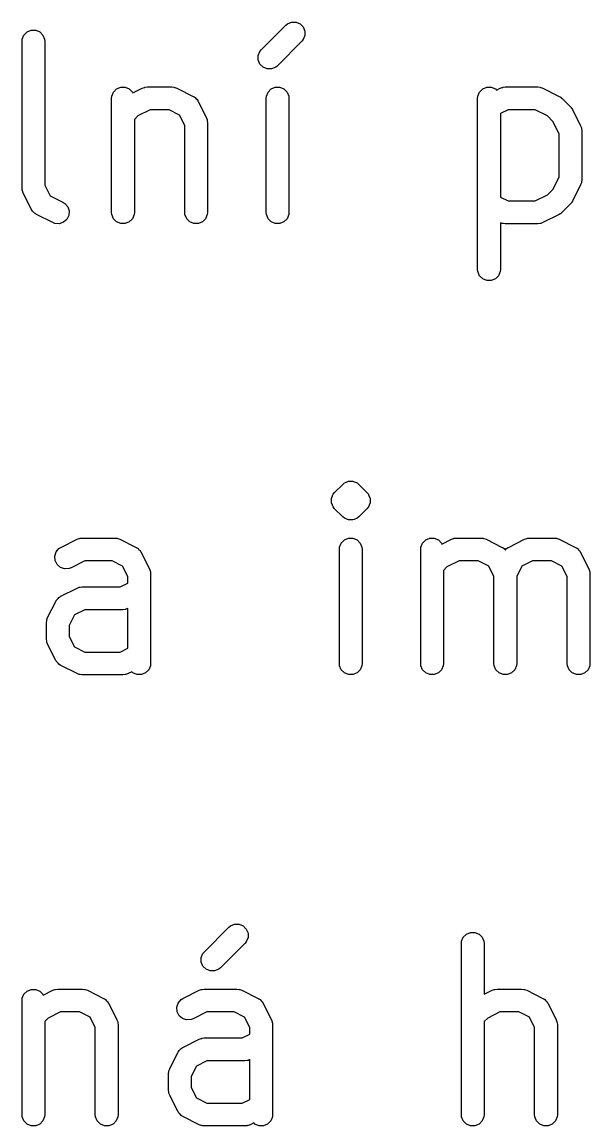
# Model space of a CAD drawing. Header units: inches. Extents: x -2.6 to 7.6, y 0.3 to 5.2.
# Drawn here: x 6.2856 to 6.4819, y 4.293 to 4.6743 of the extents above; entities that cross this region are included whole.
import ezdxf

# ---------------------------------------------------------------- set-up
doc = ezdxf.new("R2010")
doc.units = ezdxf.units.IN
doc.header["$MEASUREMENT"] = 0
doc.layers.add('BLACK', color=250, linetype='CONTINUOUS')

msp = doc.modelspace()

# ---------------------------------------------------------------- linework, layer by layer
at = {"layer": 'BLACK', "linetype": 'CONTINUOUS'}
for p, q in [((6.3773, 4.67368), (6.37872, 4.67427)), ((6.37872, 4.67427), (6.38026, 4.67427)), ((6.38026, 4.67427), (6.38168, 4.67368)), ((6.28623, 4.66978), (6.28731, 4.67087)), ((6.28731, 4.67087), (6.28873, 4.67146)), ((6.28873, 4.67146), (6.29027, 4.67146)), ((6.29027, 4.67146), (6.29169, 4.67087)), ((6.29169, 4.67087), (6.29277, 4.66978)), ((6.36827, 4.66476), (6.3767, 4.67319)), ((6.3767, 4.67319), (6.3773, 4.67368)), ((6.38168, 4.67368), (6.38276, 4.6726)), ((6.38276, 4.6726), (6.38335, 4.67118)), ((6.38335, 4.67118), (6.38335, 4.66964)), ((6.28556, 4.6676), (6.28564, 4.66837)), ((6.28556, 4.61698), (6.28556, 4.6676)), ((6.28564, 4.66837), (6.28623, 4.66978)), ((6.29277, 4.66978), (6.29336, 4.66837)), ((6.29336, 4.66837), (6.29344, 4.6676)), ((6.29344, 4.6676), (6.29344, 4.61791)), ((6.38227, 4.66763), (6.37384, 4.65919)), ((6.38276, 4.66822), (6.38227, 4.66763)), ((6.38335, 4.66964), (6.38276, 4.66822)), ((6.36719, 4.66274), (6.36778, 4.66416)), ((6.36719, 4.6612), (6.36719, 4.66274)), ((6.36778, 4.66416), (6.36827, 4.66476)), ((6.36778, 4.65979), (6.36719, 4.6612)), ((6.36886, 4.6587), (6.36778, 4.65979)), ((6.37384, 4.65919), (6.37324, 4.6587)), ((6.37028, 4.65811), (6.36886, 4.6587)), ((6.37182, 4.65811), (6.37028, 4.65811)), ((6.37324, 4.6587), (6.37182, 4.65811)), ((6.31716, 4.6501), (6.31825, 4.65119)), ((6.31825, 4.65119), (6.31967, 4.65177)), ((6.31967, 4.65177), (6.3212, 4.65177)), ((6.3212, 4.65177), (6.32262, 4.65119)), ((6.32262, 4.65119), (6.32371, 4.6501)), ((6.32383, 4.6498), (6.32711, 4.65143)), ((6.32711, 4.65143), (6.32783, 4.65171)), ((6.32783, 4.65171), (6.32797, 4.65172)), ((6.32797, 4.65172), (6.3281, 4.65177)), ((6.3281, 4.65177), (6.32887, 4.65185)), ((6.32887, 4.65185), (6.33731, 4.65185)), ((6.33731, 4.65185), (6.33807, 4.65177)), ((6.33807, 4.65177), (6.3382, 4.65172)), ((6.3382, 4.65172), (6.33835, 4.65171)), ((6.33835, 4.65171), (6.33907, 4.65143)), ((6.33907, 4.65143), (6.34469, 4.64862)), ((6.37059, 4.6501), (6.37168, 4.65119)), ((6.37168, 4.65119), (6.3731, 4.65177)), ((6.3731, 4.65177), (6.37463, 4.65177)), ((6.37463, 4.65177), (6.37605, 4.65119)), ((6.37605, 4.65119), (6.37714, 4.6501)), ((6.44371, 4.6501), (6.44479, 4.65119)), ((6.44479, 4.65119), (6.44621, 4.65177)), ((6.44621, 4.65177), (6.44775, 4.65177)), ((6.44775, 4.65177), (6.44917, 4.65119)), ((6.44917, 4.65119), (6.44956, 4.65079)), ((6.44956, 4.65079), (6.45084, 4.65143)), ((6.45084, 4.65143), (6.45156, 4.65171)), ((6.45156, 4.65171), (6.45171, 4.65172)), ((6.45171, 4.65172), (6.45184, 4.65177)), ((6.45184, 4.65177), (6.4526, 4.65185)), ((6.4526, 4.65185), (6.46385, 4.65185)), ((6.46385, 4.65185), (6.46462, 4.65177)), ((6.46462, 4.65177), (6.46475, 4.65172)), ((6.46475, 4.65172), (6.46489, 4.65171)), ((6.46489, 4.65171), (6.46561, 4.65143)), ((6.46561, 4.65143), (6.47124, 4.64862)), ((6.3165, 4.64791), (6.31657, 4.64868)), ((6.3165, 4.60854), (6.3165, 4.64791)), ((6.31657, 4.64868), (6.31716, 4.6501)), ((6.32371, 4.6501), (6.32383, 4.6498)), ((6.34469, 4.64862), (6.34482, 4.64854)), ((6.34482, 4.64854), (6.34488, 4.64852)), ((6.34488, 4.64852), (6.34496, 4.64846)), ((6.34496, 4.64846), (6.34534, 4.64821)), ((6.34534, 4.64821), (6.34567, 4.64784)), ((6.34567, 4.64784), (6.34604, 4.64751)), ((6.34604, 4.64751), (6.34629, 4.64713)), ((6.36993, 4.64791), (6.37, 4.64868)), ((6.36993, 4.60854), (6.36993, 4.64791)), ((6.37, 4.64868), (6.37059, 4.6501)), ((6.37714, 4.6501), (6.37773, 4.64868)), ((6.37773, 4.64868), (6.3778, 4.64791)), ((6.3778, 4.64791), (6.3778, 4.60854)), ((6.44304, 4.64791), (6.44312, 4.64868)), ((6.44304, 4.58886), (6.44304, 4.64791)), ((6.44312, 4.64868), (6.44371, 4.6501)), ((6.47124, 4.64862), (6.47157, 4.64841)), ((6.47157, 4.64841), (6.47166, 4.64837)), ((6.47166, 4.64837), (6.47177, 4.64828)), ((6.47177, 4.64828), (6.47189, 4.64821)), ((6.47189, 4.64821), (6.47196, 4.64813)), ((6.47196, 4.64813), (6.47226, 4.64788)), ((6.47226, 4.64788), (6.47507, 4.64507)), ((6.3298, 4.64398), (6.32558, 4.64186)), ((6.33638, 4.64398), (6.3298, 4.64398)), ((6.34, 4.64217), (6.33638, 4.64398)), ((6.34629, 4.64713), (6.34635, 4.64705)), ((6.34635, 4.64705), (6.34637, 4.64699)), ((6.34637, 4.64699), (6.34645, 4.64686)), ((6.34645, 4.64686), (6.34926, 4.64124)), ((6.45353, 4.64398), (6.45092, 4.64267)), ((6.46292, 4.64398), (6.45353, 4.64398)), ((6.46714, 4.64186), (6.46292, 4.64398)), ((6.47507, 4.64507), (6.47532, 4.64477)), ((6.47532, 4.64477), (6.4754, 4.6447)), ((6.4754, 4.6447), (6.47547, 4.64458)), ((6.47547, 4.64458), (6.47556, 4.64448)), ((6.47556, 4.64448), (6.4756, 4.64438)), ((6.4756, 4.64438), (6.47581, 4.64405)), ((6.47581, 4.64405), (6.47862, 4.63842)), ((6.32558, 4.64186), (6.32437, 4.64066)), ((6.32437, 4.64066), (6.32437, 4.60854)), ((6.34181, 4.63855), (6.34, 4.64217)), ((6.34926, 4.64124), (6.34954, 4.64052)), ((6.34954, 4.64052), (6.34955, 4.64037)), ((6.34955, 4.64037), (6.3496, 4.64024)), ((6.3496, 4.64024), (6.34968, 4.63948)), ((6.45092, 4.64267), (6.45092, 4.61379)), ((6.46905, 4.63996), (6.46714, 4.64186)), ((6.47116, 4.63573), (6.46905, 4.63996)), ((6.34181, 4.60854), (6.34181, 4.63855)), ((6.34968, 4.63948), (6.34968, 4.60854)), ((6.47862, 4.63842), (6.4789, 4.6377)), ((6.4789, 4.6377), (6.47891, 4.63756)), ((6.47891, 4.63756), (6.47896, 4.63743)), ((6.47896, 4.63743), (6.47904, 4.63666)), ((6.47904, 4.63666), (6.47904, 4.61979)), ((6.47116, 4.62072), (6.47116, 4.63573)), ((6.46905, 4.6165), (6.47116, 4.62072)), ((6.28564, 4.61621), (6.28556, 4.61698)), ((6.29344, 4.61791), (6.29525, 4.61429)), ((6.47862, 4.61803), (6.47581, 4.61241)), ((6.4789, 4.61875), (6.47862, 4.61803)), ((6.47891, 4.61889), (6.4789, 4.61875)), ((6.47896, 4.61902), (6.47891, 4.61889)), ((6.47904, 4.61979), (6.47896, 4.61902)), ((6.28569, 4.61608), (6.28564, 4.61621)), ((6.2857, 4.61594), (6.28569, 4.61608)), ((6.28598, 4.61522), (6.2857, 4.61594)), ((6.28879, 4.60959), (6.28598, 4.61522)), ((6.29525, 4.61429), (6.2997, 4.61206)), ((6.45092, 4.61379), (6.45353, 4.61248)), ((6.46292, 4.61248), (6.46714, 4.61459)), ((6.46714, 4.61459), (6.46905, 4.6165)), ((6.28887, 4.60947), (6.28879, 4.60959)), ((6.28889, 4.6094), (6.28887, 4.60947)), ((6.28896, 4.60933), (6.28889, 4.6094)), ((6.2892, 4.60894), (6.28896, 4.60933)), ((6.2997, 4.61206), (6.30035, 4.61165)), ((6.30035, 4.61165), (6.30136, 4.61049)), ((6.30136, 4.61049), (6.30184, 4.60903)), ((6.45353, 4.61248), (6.46292, 4.61248)), ((6.47507, 4.61138), (6.47226, 4.60857)), ((6.47532, 4.61168), (6.47507, 4.61138)), ((6.4754, 4.61175), (6.47532, 4.61168)), ((6.47547, 4.61187), (6.4754, 4.61175)), ((6.47556, 4.61198), (6.47547, 4.61187)), ((6.4756, 4.61208), (6.47556, 4.61198)), ((6.47581, 4.61241), (6.4756, 4.61208)), ((6.28957, 4.60862), (6.2892, 4.60894)), ((6.2899, 4.60824), (6.28957, 4.60862)), ((6.29029, 4.608), (6.2899, 4.60824)), ((6.29036, 4.60793), (6.29029, 4.608)), ((6.29042, 4.60791), (6.29036, 4.60793)), ((6.29055, 4.60783), (6.29042, 4.60791)), ((6.29618, 4.60502), (6.29055, 4.60783)), ((6.30105, 4.60613), (6.29989, 4.60512)), ((6.30173, 4.6075), (6.30105, 4.60613)), ((6.30184, 4.60903), (6.30173, 4.6075)), ((6.31657, 4.60777), (6.3165, 4.60854)), ((6.31716, 4.60635), (6.31657, 4.60777)), ((6.31825, 4.60527), (6.31716, 4.60635)), ((6.32371, 4.60635), (6.32262, 4.60527)), ((6.32429, 4.60777), (6.32371, 4.60635)), ((6.32437, 4.60854), (6.32429, 4.60777)), ((6.34188, 4.60777), (6.34181, 4.60854)), ((6.34247, 4.60635), (6.34188, 4.60777)), ((6.34356, 4.60527), (6.34247, 4.60635)), ((6.34902, 4.60635), (6.34793, 4.60527)), ((6.3496, 4.60777), (6.34902, 4.60635)), ((6.34968, 4.60854), (6.3496, 4.60777)), ((6.37, 4.60777), (6.36993, 4.60854)), ((6.37059, 4.60635), (6.37, 4.60777)), ((6.37168, 4.60527), (6.37059, 4.60635)), ((6.37714, 4.60635), (6.37605, 4.60527)), ((6.37773, 4.60777), (6.37714, 4.60635)), ((6.3778, 4.60854), (6.37773, 4.60777)), ((6.47124, 4.60783), (6.46561, 4.60502)), ((6.47157, 4.60804), (6.47124, 4.60783)), ((6.47166, 4.60808), (6.47157, 4.60804)), ((6.47177, 4.60817), (6.47166, 4.60808)), ((6.47189, 4.60824), (6.47177, 4.60817)), ((6.47196, 4.60832), (6.47189, 4.60824)), ((6.47226, 4.60857), (6.47196, 4.60832)), ((6.2969, 4.60474), (6.29618, 4.60502)), ((6.29843, 4.60464), (6.2969, 4.60474)), ((6.29989, 4.60512), (6.29843, 4.60464)), ((6.31967, 4.60468), (6.31825, 4.60527)), ((6.3212, 4.60468), (6.31967, 4.60468)), ((6.32262, 4.60527), (6.3212, 4.60468)), ((6.34497, 4.60468), (6.34356, 4.60527)), ((6.34651, 4.60468), (6.34497, 4.60468)), ((6.34793, 4.60527), (6.34651, 4.60468)), ((6.3731, 4.60468), (6.37168, 4.60527)), ((6.37463, 4.60468), (6.3731, 4.60468)), ((6.37605, 4.60527), (6.37463, 4.60468)), ((6.45156, 4.60474), (6.45092, 4.60499)), ((6.45092, 4.60499), (6.45092, 4.58886)), ((6.45171, 4.60473), (6.45156, 4.60474)), ((6.45184, 4.60468), (6.45171, 4.60473)), ((6.4526, 4.60461), (6.45184, 4.60468)), ((6.46385, 4.60461), (6.4526, 4.60461)), ((6.46462, 4.60468), (6.46385, 4.60461)), ((6.46475, 4.60473), (6.46462, 4.60468)), ((6.46489, 4.60474), (6.46475, 4.60473)), ((6.46561, 4.60502), (6.46489, 4.60474)), ((6.44312, 4.58809), (6.44304, 4.58886)), ((6.44371, 4.58667), (6.44312, 4.58809)), ((6.44479, 4.58558), (6.44371, 4.58667)), ((6.45025, 4.58667), (6.44917, 4.58558)), ((6.45084, 4.58809), (6.45025, 4.58667)), ((6.45092, 4.58886), (6.45084, 4.58809)), ((6.44621, 4.585), (6.44479, 4.58558)), ((6.44775, 4.585), (6.44621, 4.585)), ((6.44917, 4.58558), (6.44775, 4.585)), ((6.39358, 4.51178), (6.39639, 4.51459)), ((6.39639, 4.51459), (6.39699, 4.51508)), ((6.39699, 4.51508), (6.39757, 4.51533)), ((6.39757, 4.51533), (6.39841, 4.51567)), ((6.39841, 4.51567), (6.39994, 4.51567)), ((6.39994, 4.51567), (6.40036, 4.5155)), ((6.40036, 4.5155), (6.40136, 4.51508)), ((6.40136, 4.51508), (6.40136, 4.51508)), ((6.40136, 4.51508), (6.40196, 4.51459)), ((6.40196, 4.51459), (6.40477, 4.51178)), ((6.3925, 4.50977), (6.39303, 4.51104)), ((6.39303, 4.51104), (6.39309, 4.51119)), ((6.39309, 4.51119), (6.39358, 4.51178)), ((6.40477, 4.51178), (6.40526, 4.51119)), ((6.40526, 4.51119), (6.40526, 4.51119)), ((6.40526, 4.51119), (6.40532, 4.51104)), ((6.40532, 4.51104), (6.40585, 4.50977)), ((6.3925, 4.50823), (6.3925, 4.50977)), ((6.39284, 4.5074), (6.3925, 4.50823)), ((6.39309, 4.50681), (6.39284, 4.5074)), ((6.39358, 4.50621), (6.39309, 4.50681)), ((6.39309, 4.50681), (6.39309, 4.50681)), ((6.40526, 4.50681), (6.40477, 4.50621)), ((6.4055, 4.5074), (6.40526, 4.50681)), ((6.40585, 4.50823), (6.4055, 4.5074)), ((6.40585, 4.50977), (6.40585, 4.50823)), ((6.39639, 4.5034), (6.39358, 4.50621)), ((6.39699, 4.50291), (6.39639, 4.5034)), ((6.39757, 4.50267), (6.39699, 4.50291)), ((6.39841, 4.50232), (6.39757, 4.50267)), ((6.40036, 4.5025), (6.39994, 4.50232)), ((6.40136, 4.50291), (6.40036, 4.5025)), ((6.40196, 4.5034), (6.40136, 4.50291)), ((6.40477, 4.50621), (6.40196, 4.5034)), ((6.39994, 4.50232), (6.39841, 4.50232)), ((6.39994, 4.50232), (6.39994, 4.50232)), ((6.29899, 4.49283), (6.30461, 4.49565)), ((6.30461, 4.49565), (6.30533, 4.49592)), ((6.30533, 4.49592), (6.30547, 4.49593)), ((6.30547, 4.49593), (6.3056, 4.49599)), ((6.3056, 4.49599), (6.30637, 4.49606)), ((6.30637, 4.49606), (6.31762, 4.49606)), ((6.31762, 4.49606), (6.31839, 4.49599)), ((6.31839, 4.49599), (6.31852, 4.49593)), ((6.31852, 4.49593), (6.31866, 4.49592)), ((6.31866, 4.49592), (6.31938, 4.49565)), ((6.31938, 4.49565), (6.32501, 4.49283)), ((6.3959, 4.49431), (6.39699, 4.4954)), ((6.39699, 4.4954), (6.39841, 4.49599)), ((6.39841, 4.49599), (6.39994, 4.49599)), ((6.39994, 4.49599), (6.40136, 4.4954)), ((6.40136, 4.4954), (6.40245, 4.49431)), ((6.42402, 4.49431), (6.42511, 4.4954)), ((6.42511, 4.4954), (6.42653, 4.49599)), ((6.42653, 4.49599), (6.42806, 4.49599)), ((6.42806, 4.49599), (6.42948, 4.4954)), ((6.42948, 4.4954), (6.43057, 4.49431)), ((6.43069, 4.49401), (6.43397, 4.49565)), ((6.43397, 4.49565), (6.43469, 4.49592)), ((6.43469, 4.49592), (6.43483, 4.49593)), ((6.43483, 4.49593), (6.43496, 4.49599)), ((6.43496, 4.49599), (6.43573, 4.49606)), ((6.43573, 4.49606), (6.44417, 4.49606)), ((6.44417, 4.49606), (6.44494, 4.49599)), ((6.44494, 4.49599), (6.44507, 4.49593)), ((6.44507, 4.49593), (6.44521, 4.49592)), ((6.44521, 4.49592), (6.44593, 4.49565)), ((6.44593, 4.49565), (6.45155, 4.49283)), ((6.45366, 4.49283), (6.45928, 4.49565)), ((6.45928, 4.49565), (6.46, 4.49592)), ((6.46, 4.49592), (6.46014, 4.49593)), ((6.46014, 4.49593), (6.46027, 4.49599)), ((6.46027, 4.49599), (6.46104, 4.49606)), ((6.46104, 4.49606), (6.46948, 4.49606)), ((6.46948, 4.49606), (6.47025, 4.49599)), ((6.47025, 4.49599), (6.47038, 4.49593)), ((6.47038, 4.49593), (6.47052, 4.49592)), ((6.47052, 4.49592), (6.47124, 4.49565)), ((6.47124, 4.49565), (6.47686, 4.49283)), ((6.29684, 4.48981), (6.29733, 4.49126)), ((6.29733, 4.49126), (6.29833, 4.49242)), ((6.29833, 4.49242), (6.29899, 4.49283)), ((6.32501, 4.49283), (6.32513, 4.49275)), ((6.32513, 4.49275), (6.32519, 4.49273)), ((6.32519, 4.49273), (6.32527, 4.49267)), ((6.32527, 4.49267), (6.32566, 4.49242)), ((6.32566, 4.49242), (6.32598, 4.49205)), ((6.32598, 4.49205), (6.32636, 4.49173)), ((6.32636, 4.49173), (6.3266, 4.49134)), ((6.3266, 4.49134), (6.32667, 4.49126)), ((6.32667, 4.49126), (6.32669, 4.4912)), ((6.32669, 4.4912), (6.32677, 4.49107)), ((6.32677, 4.49107), (6.32958, 4.48545)), ((6.39524, 4.49212), (6.39531, 4.49289)), ((6.39524, 4.45275), (6.39524, 4.49212)), ((6.39531, 4.49289), (6.3959, 4.49431)), ((6.40245, 4.49431), (6.40303, 4.49289)), ((6.40303, 4.49289), (6.40311, 4.49212)), ((6.40311, 4.49212), (6.40311, 4.45275)), ((6.42336, 4.49212), (6.42343, 4.49289)), ((6.42336, 4.45275), (6.42336, 4.49212)), ((6.42343, 4.49289), (6.42402, 4.49431)), ((6.43057, 4.49431), (6.43069, 4.49401)), ((6.45155, 4.49283), (6.45168, 4.49275)), ((6.45168, 4.49275), (6.45174, 4.49273)), ((6.45174, 4.49273), (6.45182, 4.49267)), ((6.45182, 4.49267), (6.45221, 4.49242)), ((6.45221, 4.49242), (6.45253, 4.49205)), ((6.45253, 4.49205), (6.4526, 4.49199)), ((6.4526, 4.49199), (6.45268, 4.49205)), ((6.45268, 4.49205), (6.453, 4.49242)), ((6.453, 4.49242), (6.45339, 4.49267)), ((6.45339, 4.49267), (6.45347, 4.49273)), ((6.45347, 4.49273), (6.45353, 4.49275)), ((6.45353, 4.49275), (6.45366, 4.49283)), ((6.47686, 4.49283), (6.47699, 4.49275)), ((6.47699, 4.49275), (6.47705, 4.49273)), ((6.47705, 4.49273), (6.47713, 4.49267)), ((6.47713, 4.49267), (6.47752, 4.49242)), ((6.47752, 4.49242), (6.47784, 4.49205)), ((6.47784, 4.49205), (6.47821, 4.49173)), ((6.47821, 4.49173), (6.47846, 4.49134)), ((6.47846, 4.49134), (6.47852, 4.49126)), ((6.47852, 4.49126), (6.47854, 4.4912)), ((6.47854, 4.4912), (6.47862, 4.49107)), ((6.47862, 4.49107), (6.48143, 4.48545)), ((6.29695, 4.48827), (6.29684, 4.48981)), ((6.29764, 4.4869), (6.29695, 4.48827)), ((6.3073, 4.48819), (6.30251, 4.48579)), ((6.31669, 4.48819), (6.3073, 4.48819)), ((6.32031, 4.48638), (6.31669, 4.48819)), ((6.43666, 4.48819), (6.43244, 4.48608)), ((6.44324, 4.48819), (6.43666, 4.48819)), ((6.44686, 4.48638), (6.44324, 4.48819)), ((6.46197, 4.48819), (6.45835, 4.48638)), ((6.46855, 4.48819), (6.46197, 4.48819)), ((6.47217, 4.48638), (6.46855, 4.48819)), ((6.2988, 4.48589), (6.29764, 4.4869)), ((6.30026, 4.48541), (6.2988, 4.48589)), ((6.30179, 4.48552), (6.30026, 4.48541)), ((6.30251, 4.48579), (6.30179, 4.48552)), ((6.32212, 4.48276), (6.32031, 4.48638)), ((6.32958, 4.48545), (6.32985, 4.48473)), ((6.32985, 4.48473), (6.32986, 4.48459)), ((6.32986, 4.48459), (6.32992, 4.48446)), ((6.32992, 4.48446), (6.32999, 4.48369)), ((6.32999, 4.48369), (6.32999, 4.45275)), ((6.43244, 4.48608), (6.43123, 4.48487)), ((6.43123, 4.48487), (6.43123, 4.45275)), ((6.44867, 4.48276), (6.44686, 4.48638)), ((6.45835, 4.48638), (6.45654, 4.48276)), ((6.47398, 4.48276), (6.47217, 4.48638)), ((6.48143, 4.48545), (6.48171, 4.48473)), ((6.48171, 4.48473), (6.48172, 4.48459)), ((6.48172, 4.48459), (6.48177, 4.48446)), ((6.48177, 4.48446), (6.48185, 4.48369)), ((6.48185, 4.48369), (6.48185, 4.45275)), ((6.3195, 4.47919), (6.32212, 4.4805)), ((6.32212, 4.4805), (6.32212, 4.48276)), ((6.44867, 4.45275), (6.44867, 4.48276)), ((6.45654, 4.48276), (6.45654, 4.45275)), ((6.47398, 4.45275), (6.47398, 4.48276)), ((6.29833, 4.47555), (6.29872, 4.47579)), ((6.29872, 4.47579), (6.2988, 4.47586)), ((6.2988, 4.47586), (6.29886, 4.47588)), ((6.29886, 4.47588), (6.29899, 4.47596)), ((6.29899, 4.47596), (6.30461, 4.47877)), ((6.30461, 4.47877), (6.30533, 4.47905)), ((6.30533, 4.47905), (6.30547, 4.47906)), ((6.30547, 4.47906), (6.3056, 4.47911)), ((6.3056, 4.47911), (6.30637, 4.47919)), ((6.30637, 4.47919), (6.3195, 4.47919)), ((6.29441, 4.46858), (6.29723, 4.4742)), ((6.29723, 4.4742), (6.29731, 4.47433)), ((6.29731, 4.47433), (6.29733, 4.47439)), ((6.29733, 4.47439), (6.29739, 4.47447)), ((6.29739, 4.47447), (6.29764, 4.47485)), ((6.29764, 4.47485), (6.29801, 4.47518)), ((6.29801, 4.47518), (6.29833, 4.47555)), ((6.29414, 4.46786), (6.29441, 4.46858)), ((6.30368, 4.46951), (6.30187, 4.46589)), ((6.3073, 4.47131), (6.30368, 4.46951)), ((6.32043, 4.47131), (6.3073, 4.47131)), ((6.3212, 4.47139), (6.32043, 4.47131)), ((6.32133, 4.47144), (6.3212, 4.47139)), ((6.32147, 4.47145), (6.32133, 4.47144)), ((6.32212, 4.4717), (6.32147, 4.47145)), ((6.32212, 4.458), (6.32212, 4.4717)), ((6.294, 4.46682), (6.29407, 4.46758)), ((6.294, 4.46119), (6.294, 4.46682)), ((6.29407, 4.46758), (6.29413, 4.46771)), ((6.29413, 4.46771), (6.29414, 4.46786)), ((6.30187, 4.46589), (6.30187, 4.46212)), ((6.29407, 4.46042), (6.294, 4.46119)), ((6.30187, 4.46212), (6.30368, 4.4585)), ((6.29413, 4.46029), (6.29407, 4.46042)), ((6.29414, 4.46015), (6.29413, 4.46029)), ((6.29441, 4.45943), (6.29414, 4.46015)), ((6.29723, 4.45381), (6.29441, 4.45943)), ((6.30368, 4.4585), (6.3073, 4.45669)), ((6.3195, 4.45669), (6.32212, 4.458)), ((6.29731, 4.45368), (6.29723, 4.45381)), ((6.29733, 4.45362), (6.29731, 4.45368)), ((6.29739, 4.45354), (6.29733, 4.45362)), ((6.29764, 4.45315), (6.29739, 4.45354)), ((6.29801, 4.45283), (6.29764, 4.45315)), ((6.3073, 4.45669), (6.3195, 4.45669)), ((6.29833, 4.45246), (6.29801, 4.45283)), ((6.29872, 4.45221), (6.29833, 4.45246)), ((6.2988, 4.45215), (6.29872, 4.45221)), ((6.29886, 4.45213), (6.2988, 4.45215)), ((6.29899, 4.45205), (6.29886, 4.45213)), ((6.30461, 4.44923), (6.29899, 4.45205)), ((6.30533, 4.44896), (6.30461, 4.44923)), ((6.32219, 4.44923), (6.32147, 4.44896)), ((6.32348, 4.44987), (6.32219, 4.44923)), ((6.32387, 4.44948), (6.32348, 4.44987)), ((6.32529, 4.44889), (6.32387, 4.44948)), ((6.32824, 4.44948), (6.32683, 4.44889)), ((6.32933, 4.45057), (6.32824, 4.44948)), ((6.32992, 4.45199), (6.32933, 4.45057)), ((6.32999, 4.45275), (6.32992, 4.45199)), ((6.39531, 4.45199), (6.39524, 4.45275)), ((6.3959, 4.45057), (6.39531, 4.45199)), ((6.39699, 4.44948), (6.3959, 4.45057)), ((6.39841, 4.44889), (6.39699, 4.44948)), ((6.40136, 4.44948), (6.39994, 4.44889)), ((6.40245, 4.45057), (6.40136, 4.44948)), ((6.40303, 4.45199), (6.40245, 4.45057)), ((6.40311, 4.45275), (6.40303, 4.45199)), ((6.42343, 4.45199), (6.42336, 4.45275)), ((6.42402, 4.45057), (6.42343, 4.45199)), ((6.42511, 4.44948), (6.42402, 4.45057)), ((6.42653, 4.44889), (6.42511, 4.44948)), ((6.42948, 4.44948), (6.42806, 4.44889)), ((6.43057, 4.45057), (6.42948, 4.44948)), ((6.43116, 4.45199), (6.43057, 4.45057)), ((6.43123, 4.45275), (6.43116, 4.45199)), ((6.44874, 4.45199), (6.44867, 4.45275)), ((6.44933, 4.45057), (6.44874, 4.45199)), ((6.45042, 4.44948), (6.44933, 4.45057)), ((6.45184, 4.44889), (6.45042, 4.44948)), ((6.45479, 4.44948), (6.45337, 4.44889)), ((6.45588, 4.45057), (6.45479, 4.44948)), ((6.45647, 4.45199), (6.45588, 4.45057)), ((6.45654, 4.45275), (6.45647, 4.45199)), ((6.47405, 4.45199), (6.47398, 4.45275)), ((6.47464, 4.45057), (6.47405, 4.45199)), ((6.47573, 4.44948), (6.47464, 4.45057)), ((6.47715, 4.44889), (6.47573, 4.44948)), ((6.4801, 4.44948), (6.47868, 4.44889)), ((6.48119, 4.45057), (6.4801, 4.44948)), ((6.48177, 4.45199), (6.48119, 4.45057)), ((6.48185, 4.45275), (6.48177, 4.45199)), ((6.30547, 4.44895), (6.30533, 4.44896)), ((6.3056, 4.44889), (6.30547, 4.44895)), ((6.30637, 4.44882), (6.3056, 4.44889)), ((6.32043, 4.44882), (6.30637, 4.44882)), ((6.3212, 4.44889), (6.32043, 4.44882)), ((6.32133, 4.44895), (6.3212, 4.44889)), ((6.32147, 4.44896), (6.32133, 4.44895)), ((6.32683, 4.44889), (6.32529, 4.44889)), ((6.39994, 4.44889), (6.39841, 4.44889)), ((6.42806, 4.44889), (6.42653, 4.44889)), ((6.45337, 4.44889), (6.45184, 4.44889)), ((6.47868, 4.44889), (6.47715, 4.44889)), ((6.34858, 4.35318), (6.35702, 4.36162)), ((6.35702, 4.36162), (6.35762, 4.36211)), ((6.35762, 4.36211), (6.35904, 4.3627)), ((6.35904, 4.3627), (6.36057, 4.3627)), ((6.36057, 4.3627), (6.36199, 4.36211)), ((6.36199, 4.36211), (6.36308, 4.36102)), ((6.36308, 4.36102), (6.36366, 4.3596)), ((6.36366, 4.35807), (6.36308, 4.35665)), ((6.36366, 4.3596), (6.36366, 4.35807)), ((6.43749, 4.35679), (6.43808, 4.35821)), ((6.43808, 4.35821), (6.43917, 4.3593)), ((6.43917, 4.3593), (6.44059, 4.35988)), ((6.44059, 4.35988), (6.44212, 4.35988)), ((6.44212, 4.35988), (6.44354, 4.3593)), ((6.44354, 4.3593), (6.44463, 4.35821)), ((6.44463, 4.35821), (6.44522, 4.35679)), ((6.36259, 4.35605), (6.35415, 4.34761)), ((6.36308, 4.35665), (6.36259, 4.35605)), ((6.43742, 4.35602), (6.43749, 4.35679)), ((6.43742, 4.29697), (6.43742, 4.35602)), ((6.44522, 4.35679), (6.44529, 4.35602)), ((6.44529, 4.35602), (6.44529, 4.33849)), ((6.34751, 4.35117), (6.34809, 4.35259)), ((6.34751, 4.34963), (6.34751, 4.35117)), ((6.34809, 4.35259), (6.34858, 4.35318)), ((6.34809, 4.34821), (6.34751, 4.34963)), ((6.34918, 4.34712), (6.34809, 4.34821)), ((6.3506, 4.34654), (6.34918, 4.34712)), ((6.35213, 4.34654), (6.3506, 4.34654)), ((6.35355, 4.34712), (6.35213, 4.34654)), ((6.35415, 4.34761), (6.35355, 4.34712)), ((6.28564, 4.33711), (6.28623, 4.33852)), ((6.28623, 4.33852), (6.28731, 4.33961)), ((6.28731, 4.33961), (6.28873, 4.3402)), ((6.28873, 4.3402), (6.29027, 4.3402)), ((6.29027, 4.3402), (6.29169, 4.33961)), ((6.29169, 4.33961), (6.29277, 4.33852)), ((6.29277, 4.33852), (6.2929, 4.33822)), ((6.2929, 4.33822), (6.29618, 4.33986)), ((6.29618, 4.33986), (6.2969, 4.34013)), ((6.2969, 4.34013), (6.29704, 4.34014)), ((6.29704, 4.34014), (6.29717, 4.3402)), ((6.29717, 4.3402), (6.29794, 4.34027)), ((6.29794, 4.34027), (6.30637, 4.34027)), ((6.30637, 4.34027), (6.30714, 4.3402)), ((6.30714, 4.3402), (6.30727, 4.34014)), ((6.30727, 4.34014), (6.30741, 4.34013)), ((6.30741, 4.34013), (6.30813, 4.33986)), ((6.30813, 4.33986), (6.31376, 4.33705)), ((6.34117, 4.33705), (6.34679, 4.33986)), ((6.34679, 4.33986), (6.34751, 4.34013)), ((6.34751, 4.34013), (6.34766, 4.34014)), ((6.34766, 4.34014), (6.34779, 4.3402)), ((6.34779, 4.3402), (6.34855, 4.34027)), ((6.34855, 4.34027), (6.3598, 4.34027)), ((6.3598, 4.34027), (6.36057, 4.3402)), ((6.36057, 4.3402), (6.3607, 4.34014)), ((6.3607, 4.34014), (6.36084, 4.34013)), ((6.36084, 4.34013), (6.36156, 4.33986)), ((6.36156, 4.33986), (6.36719, 4.33705)), ((6.44529, 4.33849), (6.44803, 4.33986)), ((6.44803, 4.33986), (6.44875, 4.34013)), ((6.44875, 4.34013), (6.44889, 4.34014)), ((6.44889, 4.34014), (6.44902, 4.3402)), ((6.44902, 4.3402), (6.44979, 4.34027)), ((6.44979, 4.34027), (6.45823, 4.34027)), ((6.45823, 4.34027), (6.459, 4.3402)), ((6.459, 4.3402), (6.45913, 4.34014)), ((6.45913, 4.34014), (6.45927, 4.34013)), ((6.45927, 4.34013), (6.45999, 4.33986)), ((6.45999, 4.33986), (6.46561, 4.33705)), ((6.28556, 4.33634), (6.28564, 4.33711)), ((6.28556, 4.29697), (6.28556, 4.33634)), ((6.31376, 4.33705), (6.31389, 4.33697)), ((6.31389, 4.33697), (6.31395, 4.33695)), ((6.31395, 4.33695), (6.31402, 4.33688)), ((6.31402, 4.33688), (6.31441, 4.33664)), ((6.31441, 4.33664), (6.31473, 4.33626)), ((6.31473, 4.33626), (6.31511, 4.33594)), ((6.31511, 4.33594), (6.31535, 4.33555)), ((6.31535, 4.33555), (6.31542, 4.33548)), ((6.31542, 4.33548), (6.31544, 4.33541)), ((6.31544, 4.33541), (6.31552, 4.33529)), ((6.31552, 4.33529), (6.31833, 4.32966)), ((6.33902, 4.33402), (6.33951, 4.33548)), ((6.33951, 4.33548), (6.34052, 4.33664)), ((6.34052, 4.33664), (6.34117, 4.33705)), ((6.36719, 4.33705), (6.36732, 4.33697)), ((6.36732, 4.33697), (6.36738, 4.33695)), ((6.36738, 4.33695), (6.36745, 4.33688)), ((6.36745, 4.33688), (6.36784, 4.33664)), ((6.36784, 4.33664), (6.36816, 4.33626)), ((6.36816, 4.33626), (6.36854, 4.33594)), ((6.36854, 4.33594), (6.36878, 4.33555)), ((6.36878, 4.33555), (6.36885, 4.33548)), ((6.36885, 4.33548), (6.36887, 4.33541)), ((6.36887, 4.33541), (6.36895, 4.33529)), ((6.36895, 4.33529), (6.37176, 4.32966)), ((6.46561, 4.33705), (6.46574, 4.33697)), ((6.46574, 4.33697), (6.4658, 4.33695)), ((6.4658, 4.33695), (6.46588, 4.33688)), ((6.46588, 4.33688), (6.46627, 4.33664)), ((6.46627, 4.33664), (6.46659, 4.33626)), ((6.46659, 4.33626), (6.46696, 4.33594)), ((6.46696, 4.33594), (6.46721, 4.33555)), ((6.46721, 4.33555), (6.46727, 4.33548)), ((6.46727, 4.33548), (6.46729, 4.33541)), ((6.46729, 4.33541), (6.46737, 4.33529)), ((6.46737, 4.33529), (6.47019, 4.32966)), ((6.29887, 4.3324), (6.29464, 4.33029)), ((6.30544, 4.3324), (6.29887, 4.3324)), ((6.30906, 4.33059), (6.30544, 4.3324)), ((6.33913, 4.33249), (6.33902, 4.33402)), ((6.33982, 4.33111), (6.33913, 4.33249)), ((6.34098, 4.3301), (6.33982, 4.33111)), ((6.34948, 4.3324), (6.34469, 4.33)), ((6.35887, 4.3324), (6.34948, 4.3324)), ((6.36249, 4.33059), (6.35887, 4.3324)), ((6.45072, 4.3324), (6.4465, 4.33029)), ((6.4573, 4.3324), (6.45072, 4.3324)), ((6.46092, 4.33059), (6.4573, 4.3324)), ((6.29464, 4.33029), (6.29344, 4.32908)), ((6.29344, 4.32908), (6.29344, 4.29697)), ((6.31087, 4.32697), (6.30906, 4.33059)), ((6.31833, 4.32966), (6.31861, 4.32894)), ((6.31861, 4.32894), (6.31862, 4.3288)), ((6.31862, 4.3288), (6.31867, 4.32867)), ((6.31867, 4.32867), (6.31875, 4.3279)), ((6.31875, 4.3279), (6.31875, 4.29697)), ((6.34244, 4.32962), (6.34098, 4.3301)), ((6.34397, 4.32973), (6.34244, 4.32962)), ((6.34469, 4.33), (6.34397, 4.32973)), ((6.3643, 4.32697), (6.36249, 4.33059)), ((6.37176, 4.32966), (6.37204, 4.32894)), ((6.37204, 4.32894), (6.37205, 4.3288)), ((6.37205, 4.3288), (6.3721, 4.32867)), ((6.3721, 4.32867), (6.37218, 4.3279)), ((6.37218, 4.3279), (6.37218, 4.29697)), ((6.4465, 4.33029), (6.44529, 4.32908)), ((6.44529, 4.32908), (6.44529, 4.29697)), ((6.46273, 4.32697), (6.46092, 4.33059)), ((6.47019, 4.32966), (6.47046, 4.32894)), ((6.47046, 4.32894), (6.47047, 4.3288)), ((6.47047, 4.3288), (6.47053, 4.32867)), ((6.47053, 4.32867), (6.4706, 4.3279)), ((6.4706, 4.3279), (6.4706, 4.29697)), ((6.31087, 4.29697), (6.31087, 4.32697)), ((6.34751, 4.32326), (6.34766, 4.32327)), ((6.34766, 4.32327), (6.34779, 4.32333)), ((6.34779, 4.32333), (6.34855, 4.3234)), ((6.34855, 4.3234), (6.36169, 4.3234)), ((6.36169, 4.3234), (6.3643, 4.32471)), ((6.3643, 4.32471), (6.3643, 4.32697)), ((6.46273, 4.29697), (6.46273, 4.32697)), ((6.34019, 4.31939), (6.34052, 4.31976)), ((6.34052, 4.31976), (6.34091, 4.32001)), ((6.34091, 4.32001), (6.34098, 4.32007)), ((6.34098, 4.32007), (6.34104, 4.32009)), ((6.34104, 4.32009), (6.34117, 4.32017)), ((6.34117, 4.32017), (6.34679, 4.32299)), ((6.34679, 4.32299), (6.34751, 4.32326)), ((6.3366, 4.31279), (6.33941, 4.31841)), ((6.33941, 4.31841), (6.33949, 4.31854)), ((6.33949, 4.31854), (6.33951, 4.3186)), ((6.33951, 4.3186), (6.33958, 4.31868)), ((6.33958, 4.31868), (6.33982, 4.31907)), ((6.33982, 4.31907), (6.34019, 4.31939)), ((6.36351, 4.31566), (6.36338, 4.3156)), ((6.36366, 4.31567), (6.36351, 4.31566)), ((6.3643, 4.31592), (6.36366, 4.31567)), ((6.3643, 4.30221), (6.3643, 4.31592)), ((6.33626, 4.3118), (6.33631, 4.31193)), ((6.33631, 4.31193), (6.33632, 4.31207)), ((6.33632, 4.31207), (6.3366, 4.31279)), ((6.34586, 4.31372), (6.34406, 4.3101)), ((6.34948, 4.31553), (6.34586, 4.31372)), ((6.36262, 4.31553), (6.34948, 4.31553)), ((6.36338, 4.3156), (6.36262, 4.31553)), ((6.33618, 4.31103), (6.33626, 4.3118)), ((6.33618, 4.3054), (6.33618, 4.31103)), ((6.34406, 4.3101), (6.34406, 4.30633)), ((6.33626, 4.30464), (6.33618, 4.3054)), ((6.33631, 4.30451), (6.33626, 4.30464)), ((6.33632, 4.30436), (6.33631, 4.30451)), ((6.3366, 4.30364), (6.33632, 4.30436)), ((6.34406, 4.30633), (6.34586, 4.30271)), ((6.33941, 4.29802), (6.3366, 4.30364)), ((6.34586, 4.30271), (6.34948, 4.3009)), ((6.34948, 4.3009), (6.36169, 4.3009)), ((6.36169, 4.3009), (6.3643, 4.30221)), ((6.28564, 4.2962), (6.28556, 4.29697)), ((6.29344, 4.29697), (6.29336, 4.2962)), ((6.31095, 4.2962), (6.31087, 4.29697)), ((6.31875, 4.29697), (6.31867, 4.2962)), ((6.33949, 4.29789), (6.33941, 4.29802)), ((6.33951, 4.29783), (6.33949, 4.29789)), ((6.33958, 4.29775), (6.33951, 4.29783)), ((6.33982, 4.29737), (6.33958, 4.29775)), ((6.34019, 4.29704), (6.33982, 4.29737)), ((6.34052, 4.29667), (6.34019, 4.29704)), ((6.34091, 4.29642), (6.34052, 4.29667)), ((6.37218, 4.29697), (6.3721, 4.2962)), ((6.43749, 4.2962), (6.43742, 4.29697)), ((6.44529, 4.29697), (6.44522, 4.2962)), ((6.4628, 4.2962), (6.46273, 4.29697)), ((6.4706, 4.29697), (6.47053, 4.2962)), ((6.28623, 4.29478), (6.28564, 4.2962)), ((6.28731, 4.29369), (6.28623, 4.29478)), ((6.28873, 4.29311), (6.28731, 4.29369)), ((6.29027, 4.29311), (6.28873, 4.29311)), ((6.29169, 4.29369), (6.29027, 4.29311)), ((6.29277, 4.29478), (6.29169, 4.29369)), ((6.29336, 4.2962), (6.29277, 4.29478)), ((6.31154, 4.29478), (6.31095, 4.2962)), ((6.31262, 4.29369), (6.31154, 4.29478)), ((6.31404, 4.29311), (6.31262, 4.29369)), ((6.31558, 4.29311), (6.31404, 4.29311)), ((6.317, 4.29369), (6.31558, 4.29311)), ((6.31808, 4.29478), (6.317, 4.29369)), ((6.31867, 4.2962), (6.31808, 4.29478)), ((6.34098, 4.29636), (6.34091, 4.29642)), ((6.34104, 4.29634), (6.34098, 4.29636)), ((6.34117, 4.29626), (6.34104, 4.29634)), ((6.34679, 4.29345), (6.34117, 4.29626)), ((6.34751, 4.29317), (6.34679, 4.29345)), ((6.34766, 4.29316), (6.34751, 4.29317)), ((6.34779, 4.29311), (6.34766, 4.29316)), ((6.34855, 4.29303), (6.34779, 4.29311)), ((6.36262, 4.29303), (6.34855, 4.29303)), ((6.36338, 4.29311), (6.36262, 4.29303)), ((6.36351, 4.29316), (6.36338, 4.29311)), ((6.36366, 4.29317), (6.36351, 4.29316)), ((6.36438, 4.29345), (6.36366, 4.29317)), ((6.36566, 4.29409), (6.36438, 4.29345)), ((6.36605, 4.29369), (6.36566, 4.29409)), ((6.36747, 4.29311), (6.36605, 4.29369)), ((6.36901, 4.29311), (6.36747, 4.29311)), ((6.37043, 4.29369), (6.36901, 4.29311)), ((6.37151, 4.29478), (6.37043, 4.29369)), ((6.3721, 4.2962), (6.37151, 4.29478)), ((6.43808, 4.29478), (6.43749, 4.2962)), ((6.43917, 4.29369), (6.43808, 4.29478)), ((6.44059, 4.29311), (6.43917, 4.29369)), ((6.44212, 4.29311), (6.44059, 4.29311)), ((6.44354, 4.29369), (6.44212, 4.29311)), ((6.44463, 4.29478), (6.44354, 4.29369)), ((6.44522, 4.2962), (6.44463, 4.29478)), ((6.46339, 4.29478), (6.4628, 4.2962)), ((6.46448, 4.29369), (6.46339, 4.29478)), ((6.4659, 4.29311), (6.46448, 4.29369)), ((6.46743, 4.29311), (6.4659, 4.29311)), ((6.46885, 4.29369), (6.46743, 4.29311)), ((6.46994, 4.29478), (6.46885, 4.29369)), ((6.47053, 4.2962), (6.46994, 4.29478))]:
    msp.add_line(p, q, dxfattribs=at)

doc.saveas('drawing.dxf')
